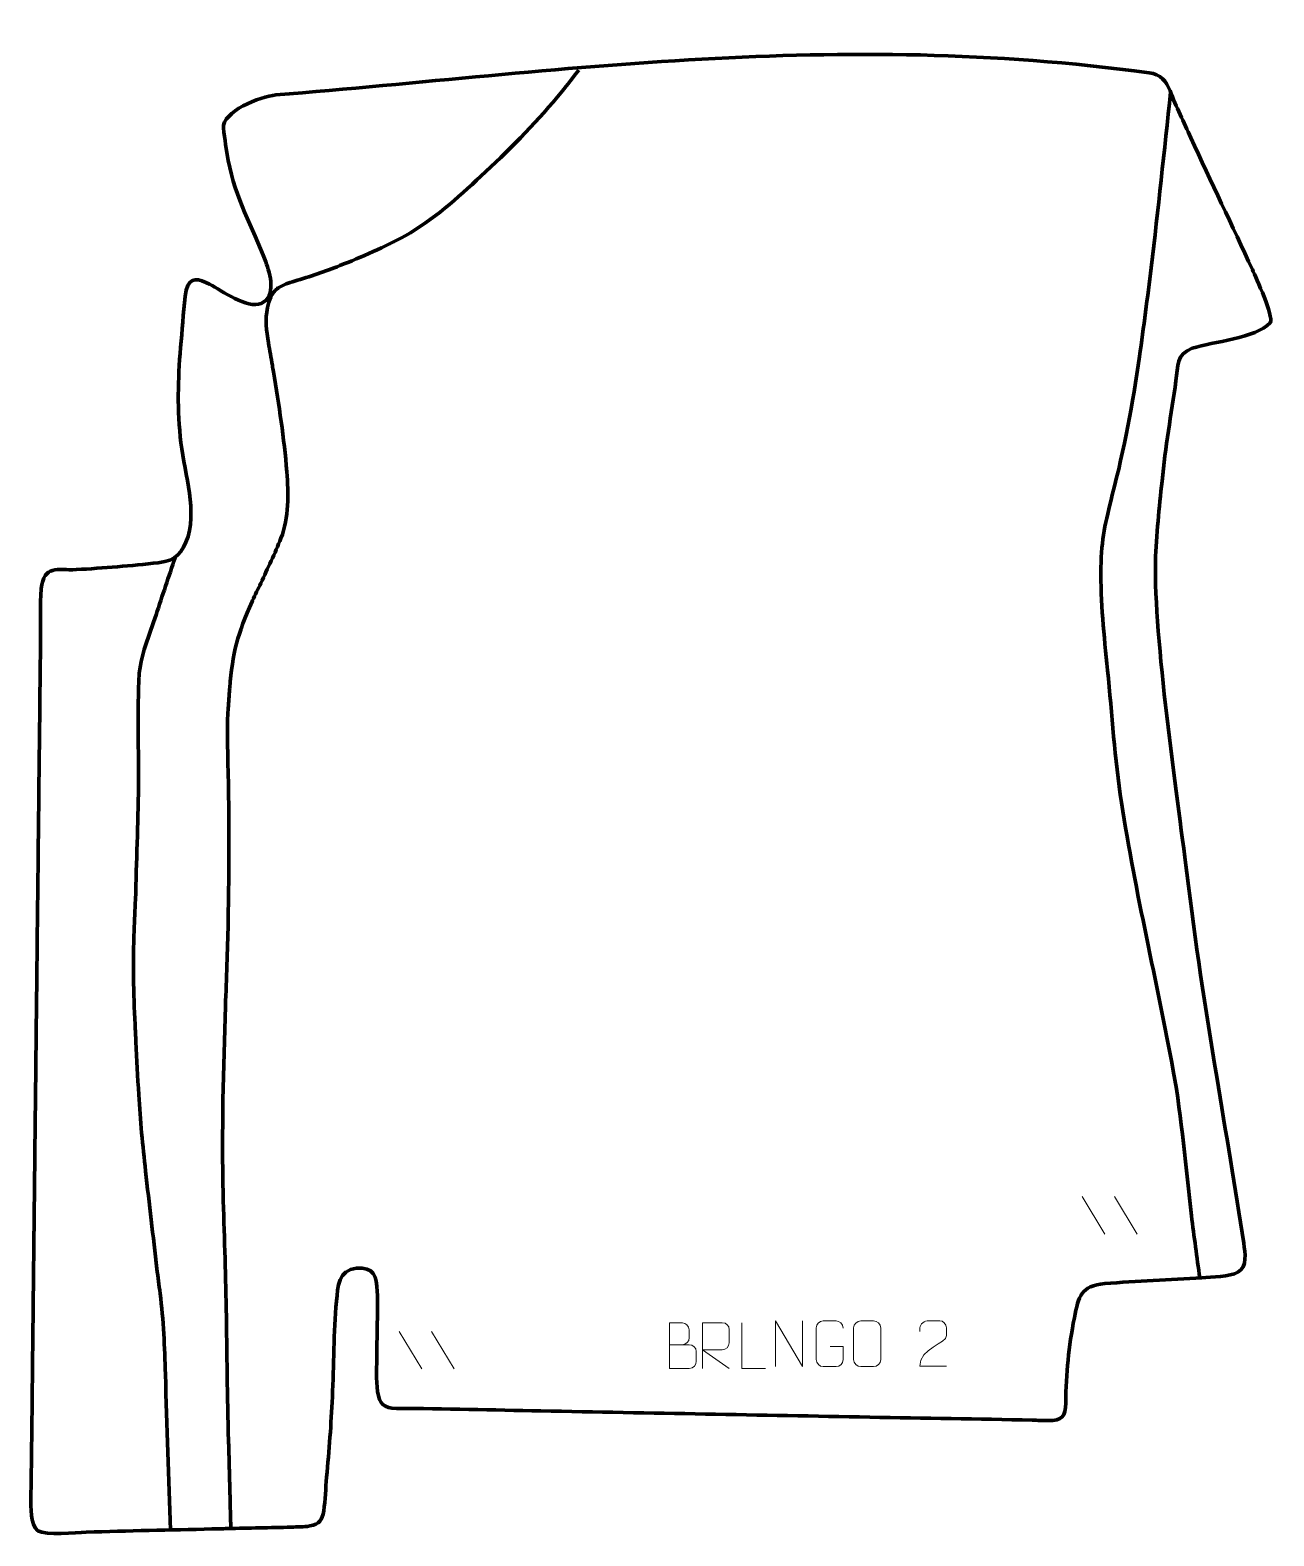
# Model space of a CAD drawing. Header units: millimetres. Extents: x -342 to 339, y -437 to 388.
import ezdxf

# ---------------------------------------------------------------- set-up
doc = ezdxf.new("R2010")
doc.units = ezdxf.units.MM
doc.header["$MEASUREMENT"] = 0
doc.layers.add('layer 2', color=7, linetype='Continuous')
doc.layers.add('layer 3', color=7, linetype='Continuous')

msp = doc.modelspace()

# ---------------------------------------------------------------- linework, layer by layer
at = {"layer": 'layer 2', "color": 142, "lineweight": 158}
for points, knots in [([(-41.3865, 366.0303), (-47.2673, 358.5201), (-47.0338, 358.5261), (-53.0577, 351.3476), (-53.0577, 351.3476), (-65.7313, 336.2448), (-80.5212, 321.3193), (-94.9716, 307.8954), (-94.9716, 307.8954), (-107.8744, 295.9399), (-121.0476, 283.9218), (-136.4951, 275.3136), (-136.4951, 275.3136), (-147.4302, 269.22), (-160.5691, 263.5388), (-172.2509, 258.9352), (-172.2509, 258.9352), (-180.4328, 255.7108), (-188.6444, 252.9109), (-197.0723, 250.4026), (-197.0723, 250.4026), (-200.2354, 249.4643), (-203.1915, 248.4962), (-205.991, 246.7006), (-205.991, 246.7006), (-205.991, 246.7006), (-206.3814, 246.4399), (-206.3814, 246.4399), (-206.3814, 246.4399), (-209.7979, 243.8128), (-210.9414, 239.9433), (-211.9, 235.9259), (-211.9, 235.9259), (-213.4296, 229.3542), (-212.4147, 223.1625), (-211.382, 216.6243), (-211.382, 216.6243), (-210.7274, 212.4926), (-209.9459, 208.3796), (-209.2446, 204.2551), (-209.2446, 204.2551), (-209.0498, 203.1028), (-208.8572, 201.9502), (-208.6668, 200.7972), (-208.6668, 200.7972), (-205.6645, 182.5697), (-202.7855, 164.4073), (-201.3222, 145.9761), (-201.3222, 145.9761), (-200.4041, 134.1566), (-200.0979, 120.7771), (-204.5215, 109.6058), (-204.5215, 109.6058), (-207.8275, 101.2567), (-211.7903, 93.0857), (-215.6131, 84.9596), (-215.6131, 84.9596), (-217.1071, 81.782), (-218.6066, 78.6071), (-220.0788, 75.4193), (-220.0788, 75.4193), (-220.0788, 75.4193), (-220.2891, 74.9639), (-220.2891, 74.9639), (-220.2891, 74.9639), (-228.4102, 57.3345), (-230.9683, 46.9305), (-232.6077, 27.5471), (-232.6077, 27.5471), (-232.6077, 27.5471), (-232.6605, 26.9238), (-232.6605, 26.9238), (-232.6605, 26.9238), (-232.9479, 23.43), (-233.1956, 19.9332), (-233.4432, 16.4364), (-233.4432, 16.4364), (-234.0434, 7.9574), (-233.9708, 0.8067), (-233.7201, -7.6509), (-233.7201, -7.6509), (-232.7959, -38.8325), (-232.8741, -70.0623), (-233.4632, -101.25), (-233.4632, -101.25), (-233.7507, -116.3913), (-234.4064, -131.5289), (-234.9255, -146.664), (-234.9255, -146.664), (-236.0724, -180.9332), (-236.9665, -215.1791), (-236.2051, -249.469), (-236.2051, -249.469), (-235.7145, -270.5048), (-234.8477, -291.5272), (-234.5001, -312.5673), (-234.5001, -312.5673), (-234.1079, -336.6457), (-233.9366, -360.6222), (-233.2347, -384.704), (-233.2347, -384.704), (-233.1376, -388.0338), (-233.0425, -391.3633), (-232.9565, -394.6933), (-232.9565, -394.6933), (-232.9008, -396.8658), (-232.8451, -399.0384), (-232.7893, -401.2109), (-232.7893, -401.2109), (-232.7122, -404.2191), (-232.635, -407.2272), (-232.5577, -410.2354), (-232.5577, -410.2354), (-232.4762, -413.4106), (-232.3948, -416.5858), (-232.3133, -419.7611), (-232.3133, -419.7611), (-232.249, -422.2679), (-232.1847, -424.7747), (-232.1204, -427.2815), (-232.1204, -427.2815), (-232.0732, -429.1198), (-232.0261, -430.9581), (-231.9788, -432.7964)], [0, 0, 0, 0, 0.03125, 0.03125, 0.03125, 0.03125, 0.0625, 0.0625, 0.0625, 0.0625, 0.09375, 0.09375, 0.09375, 0.09375, 0.125, 0.125, 0.125, 0.125, 0.15625, 0.15625, 0.15625, 0.15625, 0.1875, 0.1875, 0.1875, 0.1875, 0.21875, 0.21875, 0.21875, 0.21875, 0.25, 0.25, 0.25, 0.25, 0.28125, 0.28125, 0.28125, 0.28125, 0.3125, 0.3125, 0.3125, 0.3125, 0.34375, 0.34375, 0.34375, 0.34375, 0.375, 0.375, 0.375, 0.375, 0.40625, 0.40625, 0.40625, 0.40625, 0.4375, 0.4375, 0.4375, 0.4375, 0.46875, 0.46875, 0.46875, 0.46875, 0.5, 0.5, 0.5, 0.5, 0.53125, 0.53125, 0.53125, 0.53125, 0.5625, 0.5625, 0.5625, 0.5625, 0.59375, 0.59375, 0.59375, 0.59375, 0.625, 0.625, 0.625, 0.625, 0.65625, 0.65625, 0.65625, 0.65625, 0.6875, 0.6875, 0.6875, 0.6875, 0.71875, 0.71875, 0.71875, 0.71875, 0.75, 0.75, 0.75, 0.75, 0.78125, 0.78125, 0.78125, 0.78125, 0.8125, 0.8125, 0.8125, 0.8125, 0.84375, 0.84375, 0.84375, 0.84375, 0.875, 0.875, 0.875, 0.875, 0.90625, 0.90625, 0.90625, 0.90625, 0.9375, 0.9375, 0.9375, 0.9375, 1, 1, 1, 1]), ([(282.8092, 353.9178), (279.2774, 321.8884), (276.026, 289.694), (272.1472, 257.7193), (272.1472, 257.7193), (270.1872, 241.562), (267.9951, 225.2236), (265.7337, 209.1025), (265.7337, 209.1025), (262.0852, 183.0944), (257.3941, 158.7424), (250.8709, 133.2935), (250.8709, 133.2935), (247.0792, 118.5082), (244.8878, 109.1145), (244.6209, 93.6313), (244.6209, 93.6313), (244.3465, 74.1874), (246.3165, 56.5546), (248.2768, 37.3259), (248.2768, 37.3259), (250.7258, 12.9581), (252.1608, -10.9391), (255.89, -35.2234), (255.89, -35.2234), (263.4744, -84.6116), (275.2953, -133.0665), (284.278, -182.1585), (284.278, -182.1585), (289.0348, -208.1551), (290.9842, -235.209), (294.2421, -261.4992), (294.2421, -261.4992), (295.6521, -272.8773), (297.2031, -284.2), (298.7762, -295.5551)], [0, 0, 0, 0, 0.1, 0.1, 0.1, 0.1, 0.2, 0.2, 0.2, 0.2, 0.3, 0.3, 0.3, 0.3, 0.4, 0.4, 0.4, 0.4, 0.5, 0.5, 0.5, 0.5, 0.6, 0.6, 0.6, 0.6, 0.7, 0.7, 0.7, 0.7, 0.8, 0.8, 0.8, 0.8, 1, 1, 1, 1]), ([(-265.1227, -433.6468), (-266.1204, -405.2111), (-267.0162, -376.7727), (-267.8122, -348.3306), (-267.8122, -348.3306), (-268.2269, -333.4887), (-268.8537, -318.7626), (-270.7432, -304.0203), (-270.7432, -304.0203), (-271.3221, -299.5448), (-271.9425, -295.0786), (-272.4718, -290.5963), (-272.4718, -290.5963), (-274.5631, -272.7366), (-276.6749, -254.8795), (-278.6885, -237.0107), (-278.6885, -237.0107), (-280.2507, -223.1002), (-281.6016, -209.1979), (-282.4416, -195.2228), (-282.4416, -195.2228), (-283.0064, -185.5682), (-283.4353, -175.906), (-283.9764, -166.2499), (-283.9764, -166.2499), (-284.1544, -163.087), (-284.321, -159.9242), (-284.4727, -156.7599), (-284.4727, -156.7599), (-285.2709, -139.5846), (-285.6556, -122.4813), (-284.9638, -105.2931), (-284.9638, -105.2931), (-284.719, -99.6248), (-284.4284, -93.9614), (-284.2333, -88.2907), (-284.2333, -88.2907), (-283.5915, -67.6581), (-282.9439, -47.0276), (-282.5404, -26.3886), (-282.5404, -26.3886), (-282.5404, -26.3886), (-282.5308, -25.8892), (-282.5308, -25.8892), (-282.5308, -25.8892), (-282.4165, -19.7341), (-282.5869, -13.571), (-282.654, -7.4155), (-282.654, -7.4155), (-282.7858, 6.0665), (-282.9331, 19.5761), (-282.3033, 33.0479), (-282.3033, 33.0479), (-282.3033, 33.0479), (-282.2802, 33.5429), (-282.2802, 33.5429), (-282.2802, 33.5429), (-281.7433, 44.8275), (-276.5268, 56.9168), (-272.9741, 67.6212), (-272.9741, 67.6212), (-269.5088, 78.1224), (-265.9965, 88.6081), (-262.4782, 99.0916)], [0, 0, 0, 0, 0.05882353, 0.05882353, 0.05882353, 0.05882353, 0.11764706, 0.11764706, 0.11764706, 0.11764706, 0.17647059, 0.17647059, 0.17647059, 0.17647059, 0.23529412, 0.23529412, 0.23529412, 0.23529412, 0.29411765, 0.29411765, 0.29411765, 0.29411765, 0.35294118, 0.35294118, 0.35294118, 0.35294118, 0.41176471, 0.41176471, 0.41176471, 0.41176471, 0.47058824, 0.47058824, 0.47058824, 0.47058824, 0.52941176, 0.52941176, 0.52941176, 0.52941176, 0.58823529, 0.58823529, 0.58823529, 0.58823529, 0.64705882, 0.64705882, 0.64705882, 0.64705882, 0.70588235, 0.70588235, 0.70588235, 0.70588235, 0.76470588, 0.76470588, 0.76470588, 0.76470588, 0.82352941, 0.82352941, 0.82352941, 0.82352941, 0.88235294, 0.88235294, 0.88235294, 0.88235294, 1, 1, 1, 1])]:
    msp.add_open_spline(points, degree=3, knots=knots, dxfattribs=at)
at = {"layer": 'layer 3', "color": 22, "lineweight": 158}
msp.add_open_spline([(282.4634, 354.5751), (285.8476, 346.0011), (290.1164, 337.3612), (293.9059, 328.9908), (293.9059, 328.9908), (304.8881, 304.7804), (316.5836, 280.9023), (327.5933, 256.7227), (327.5933, 256.7227), (329.6175, 252.1611), (339.3685, 231.2207), (337.3945, 227.5973), (337.3945, 227.5973), (329.4622, 219.1523), (305.9949, 217.3132), (294.6892, 213.6651), (294.6892, 213.6651), (285.8979, 210.4165), (286.8561, 203.8465), (285.7184, 195.841), (285.7184, 195.841), (283.0711, 177.3778), (279.9656, 159.4466), (278.0802, 140.834), (278.0802, 140.834), (276.6319, 126.5206), (274.9193, 111.3331), (274.4892, 96.9956), (274.4892, 96.9956), (273.6238, 54.8172), (286.2142, -29.8743), (291.6512, -73.7294), (291.6512, -73.7294), (296.3026, -111.214), (301.8282, -148.0953), (308.0352, -185.347), (308.0352, -185.347), (313.0943, -215.7389), (318.1152, -246.15), (322.8319, -276.5969), (322.8319, -276.5969), (323.6328, -281.766), (325.0018, -289.4108), (319.5785, -292.4874), (319.5785, -292.4874), (315.3708, -294.8743), (305.1093, -295.1341), (299.9188, -295.4964), (299.9188, -295.4964), (282.2209, -296.7088), (264.3604, -297.2733), (246.7146, -298.648), (246.7146, -298.648), (233.542, -300.0743), (232.4298, -305.3851), (230.0658, -317.3604), (230.0658, -317.3604), (226.9938, -333.5602), (225.43, -347.5911), (225.376, -364.1038), (225.376, -364.1038), (225.3521, -371.4273), (223.3537, -373.5882), (215.7767, -373.7251), (215.7767, -373.7251), (212.8818, -373.7774), (209.9322, -373.5315), (207.0302, -373.455), (207.0302, -373.455), (177.3508, -372.8137), (147.6679, -372.3688), (117.9869, -371.8109), (117.9869, -371.8109), (57.961, -370.6784), (-2.0647, -369.5459), (-62.0905, -368.4134), (-62.0905, -368.4134), (-88.4908, -367.9082), (-114.8872, -367.1152), (-141.2933, -366.9848), (-141.2933, -366.9848), (-148.3227, -366.9501), (-150.4752, -364.71), (-151.5889, -357.7006), (-151.5889, -357.7006), (-152.548, -351.6645), (-152.0566, -343.4514), (-152.0101, -337.171), (-152.0101, -337.171), (-151.9207, -325.8755), (-151.5235, -314.2298), (-151.7796, -302.975), (-151.7796, -302.975), (-151.968, -294.6986), (-153.6489, -289.4053), (-163.2145, -290.2855), (-163.2145, -290.2855), (-173.2141, -291.2056), (-173.317, -300.285), (-174.109, -308.2883), (-174.109, -308.2883), (-175.735, -325.5588), (-175.5393, -343.3637), (-176.3614, -360.7599), (-176.3614, -360.7599), (-177.0642, -375.6293), (-178.1119, -389.9187), (-179.5247, -404.7346), (-179.5247, -404.7346), (-180.0906, -410.6678), (-180.2022, -417.3109), (-181.0915, -423.0979), (-181.0915, -423.0979), (-181.8922, -428.3087), (-183.3823, -430.3465), (-188.7542, -431.4086), (-188.7542, -431.4086), (-192.0399, -432.0582), (-195.529, -431.9281), (-198.869, -432.0275), (-198.869, -432.0275), (-210.4871, -432.4356), (-222.2255, -432.5462), (-233.8686, -432.8448), (-233.8686, -432.8448), (-236.7022, -432.9175), (-239.536, -432.9902), (-242.3697, -433.063), (-242.3697, -433.063), (-265.2966, -433.6498), (-288.2945, -434.0415), (-311.2077, -434.8298), (-311.2077, -434.8298), (-317.1045, -435.0327), (-333.183, -436.8485), (-337.7327, -434.0443), (-337.7327, -434.0443), (-341.9387, -430.4662), (-341.4735, -421.1305), (-341.4672, -415.9653), (-341.4672, -415.9653), (-341.4578, -408.1943), (-341.2447, -400.3014), (-341.1586, -392.5104), (-341.1586, -392.5104), (-341.0738, -384.8457), (-340.9891, -377.1808), (-340.9045, -369.5159), (-340.9045, -369.5159), (-340.8401, -363.684), (-340.7757, -357.8521), (-340.7112, -352.0201), (-340.7112, -352.0201), (-340.6045, -342.3558), (-340.4976, -332.6914), (-340.3908, -323.027), (-340.3908, -323.027), (-340.3908, -323.027), (-340.3798, -322.0273), (-340.3798, -322.0273), (-340.3798, -322.0273), (-340.2767, -312.6962), (-340.1736, -303.365), (-340.0705, -294.034), (-340.0705, -294.034), (-340.0061, -288.202), (-339.9416, -282.3701), (-339.8771, -276.5382), (-339.8771, -276.5382), (-339.855, -274.5387), (-339.833, -272.5391), (-339.8109, -270.5396), (-339.8109, -270.5396), (-339.7796, -267.7069), (-339.7483, -264.8742), (-339.717, -262.0416), (-339.717, -262.0416), (-339.5771, -249.378), (-339.4372, -236.7143), (-339.2972, -224.0507), (-339.2972, -224.0507), (-339.1149, -207.5546), (-338.9327, -191.0585), (-338.7503, -174.5625), (-338.7503, -174.5625), (-338.6049, -161.399), (-338.4595, -148.2354), (-338.3141, -135.0719), (-338.3141, -135.0719), (-338.0949, -115.2433), (-337.8759, -95.4147), (-337.6568, -75.5861), (-337.6568, -75.5861), (-337.5462, -65.5885), (-337.4358, -55.5909), (-337.3254, -45.5933), (-337.3254, -45.5933), (-337.1045, -25.598), (-336.8834, -5.6028), (-336.6625, 14.3924), (-336.6625, 14.3924), (-336.5153, 27.7226), (-336.3679, 41.0527), (-336.2206, 54.3828), (-336.2206, 54.3828), (-336.1384, 63.4604), (-336.4087, 72.8449), (-335.9488, 81.8788), (-335.9488, 81.8788), (-334.1627, 95.3488), (-327.3512, 91.8614), (-316.6696, 92.4148), (-316.6696, 92.4148), (-301.6716, 93.2458), (-286.6338, 94.5417), (-271.7042, 96.1958), (-271.7042, 96.1958), (-261.4216, 97.43), (-258.9137, 101.4336), (-255.3982, 110.6357), (-255.3982, 110.6357), (-250.6903, 127.6915), (-258.0645, 147.7486), (-259.7173, 165.1559), (-259.7173, 165.1559), (-261.4478, 183.3794), (-260.8663, 199.3771), (-259.2208, 217.5378), (-259.2208, 217.5378), (-258.3849, 226.7619), (-257.8695, 236.2834), (-256.4412, 245.4214), (-256.4412, 245.4214), (-254.3956, 253.3915), (-249.4774, 251.7275), (-243.6171, 248.7094), (-243.6171, 248.7094), (-236.7936, 245.1952), (-223.0446, 235.021), (-215.3673, 238.1763), (-215.3673, 238.1763), (-206.8267, 242.3441), (-210.3948, 254.1909), (-212.8675, 261.0722), (-212.8675, 261.0722), (-220.2684, 280.5951), (-229.4838, 295.3871), (-233.3724, 316.5762), (-233.3724, 316.5762), (-234.4206, 322.3409), (-235.3484, 328.2184), (-236.019, 334.1587), (-236.019, 334.1587), (-237.0302, 343.1164), (-215.8672, 351.7102), (-207.3286, 352.4043), (-207.3286, 352.4043), (-50.8424, 365.1263), (99.0353, 387.9159), (270.9662, 364.5261), (270.9662, 364.5261), (277.3311, 363.6602), (280.3332, 359.9735), (282.4634, 354.5751)], degree=3, knots=[0, 0, 0, 0, 0.01492537, 0.01492537, 0.01492537, 0.01492537, 0.02985075, 0.02985075, 0.02985075, 0.02985075, 0.04477612, 0.04477612, 0.04477612, 0.04477612, 0.05970149, 0.05970149, 0.05970149, 0.05970149, 0.07462687, 0.07462687, 0.07462687, 0.07462687, 0.08955224, 0.08955224, 0.08955224, 0.08955224, 0.10447761, 0.10447761, 0.10447761, 0.10447761, 0.11940299, 0.11940299, 0.11940299, 0.11940299, 0.13432836, 0.13432836, 0.13432836, 0.13432836, 0.14925373, 0.14925373, 0.14925373, 0.14925373, 0.1641791, 0.1641791, 0.1641791, 0.1641791, 0.17910448, 0.17910448, 0.17910448, 0.17910448, 0.19402985, 0.19402985, 0.19402985, 0.19402985, 0.20895522, 0.20895522, 0.20895522, 0.20895522, 0.2238806, 0.2238806, 0.2238806, 0.2238806, 0.23880597, 0.23880597, 0.23880597, 0.23880597, 0.25373134, 0.25373134, 0.25373134, 0.25373134, 0.26865672, 0.26865672, 0.26865672, 0.26865672, 0.28358209, 0.28358209, 0.28358209, 0.28358209, 0.29850746, 0.29850746, 0.29850746, 0.29850746, 0.31343284, 0.31343284, 0.31343284, 0.31343284, 0.32835821, 0.32835821, 0.32835821, 0.32835821, 0.34328358, 0.34328358, 0.34328358, 0.34328358, 0.35820896, 0.35820896, 0.35820896, 0.35820896, 0.37313433, 0.37313433, 0.37313433, 0.37313433, 0.3880597, 0.3880597, 0.3880597, 0.3880597, 0.40298507, 0.40298507, 0.40298507, 0.40298507, 0.41791045, 0.41791045, 0.41791045, 0.41791045, 0.43283582, 0.43283582, 0.43283582, 0.43283582, 0.44776119, 0.44776119, 0.44776119, 0.44776119, 0.46268657, 0.46268657, 0.46268657, 0.46268657, 0.47761194, 0.47761194, 0.47761194, 0.47761194, 0.49253731, 0.49253731, 0.49253731, 0.49253731, 0.50746269, 0.50746269, 0.50746269, 0.50746269, 0.52238806, 0.52238806, 0.52238806, 0.52238806, 0.53731343, 0.53731343, 0.53731343, 0.53731343, 0.55223881, 0.55223881, 0.55223881, 0.55223881, 0.56716418, 0.56716418, 0.56716418, 0.56716418, 0.58208955, 0.58208955, 0.58208955, 0.58208955, 0.59701493, 0.59701493, 0.59701493, 0.59701493, 0.6119403, 0.6119403, 0.6119403, 0.6119403, 0.62686567, 0.62686567, 0.62686567, 0.62686567, 0.64179104, 0.64179104, 0.64179104, 0.64179104, 0.65671642, 0.65671642, 0.65671642, 0.65671642, 0.67164179, 0.67164179, 0.67164179, 0.67164179, 0.68656716, 0.68656716, 0.68656716, 0.68656716, 0.70149254, 0.70149254, 0.70149254, 0.70149254, 0.71641791, 0.71641791, 0.71641791, 0.71641791, 0.73134328, 0.73134328, 0.73134328, 0.73134328, 0.74626866, 0.74626866, 0.74626866, 0.74626866, 0.76119403, 0.76119403, 0.76119403, 0.76119403, 0.7761194, 0.7761194, 0.7761194, 0.7761194, 0.79104478, 0.79104478, 0.79104478, 0.79104478, 0.80597015, 0.80597015, 0.80597015, 0.80597015, 0.82089552, 0.82089552, 0.82089552, 0.82089552, 0.8358209, 0.8358209, 0.8358209, 0.8358209, 0.85074627, 0.85074627, 0.85074627, 0.85074627, 0.86567164, 0.86567164, 0.86567164, 0.86567164, 0.88059701, 0.88059701, 0.88059701, 0.88059701, 0.89552239, 0.89552239, 0.89552239, 0.89552239, 0.91044776, 0.91044776, 0.91044776, 0.91044776, 0.92537313, 0.92537313, 0.92537313, 0.92537313, 0.94029851, 0.94029851, 0.94029851, 0.94029851, 0.95522388, 0.95522388, 0.95522388, 0.95522388, 0.97014925, 0.97014925, 0.97014925, 0.97014925, 1, 1, 1, 1], dxfattribs=at)
at = {"layer": 'layer 3', "color": 250, "lineweight": 9}
for points in [[(234.3559, -251.0372), (234.3559, -251.0372), (246.7202, -271.5815), (246.7202, -271.5815)], [(252.0858, -251.0372), (252.0858, -251.0372), (264.4501, -271.5815), (264.4501, -271.5815)], [(-139.7127, -324.8309), (-139.7127, -324.8309), (-127.3484, -345.3752), (-127.3484, -345.3752)], [(-121.9828, -324.8309), (-121.9828, -324.8309), (-109.6185, -345.3752), (-109.6185, -345.3752)]]:
    msp.add_open_spline(points, degree=3, dxfattribs=at)
for points, knots in [([(8.2211, -332.1172), (11.8597, -332.1168), (15.4468, -332.1168), (19.0862, -332.1172), (19.0862, -332.1172), (21.0616, -332.1345), (22.9852, -333.8706), (22.9852, -335.9202), (22.9852, -335.9202), (22.9848, -337.0488), (22.9848, -340.0982), (22.9852, -341.2271), (22.9852, -341.2271), (23.0028, -343.085), (21.4607, -345.0989), (19.1392, -345.082), (19.1392, -345.082), (15.4994, -345.0816), (11.86, -345.0816), (8.2211, -345.082), (8.2211, -345.082), (8.2211, -336.7637), (8.2211, -328.4459), (8.2211, -320.1284), (8.2211, -320.1284), (10.5948, -320.1284), (12.9689, -320.1284), (15.3431, -320.1284), (15.3431, -320.1284), (17.0239, -320.1108), (19.1207, -322.0213), (19.1384, -323.9837), (19.1384, -323.9837), (19.138, -326.0498), (19.138, -326.1958), (19.1384, -328.2623), (19.1384, -328.2623), (19.1557, -330.3284), (17.3012, -332.1345), (15.2912, -332.1172)], [0, 0, 0, 0, 0.09090909, 0.09090909, 0.09090909, 0.09090909, 0.18181818, 0.18181818, 0.18181818, 0.18181818, 0.27272727, 0.27272727, 0.27272727, 0.27272727, 0.36363636, 0.36363636, 0.36363636, 0.36363636, 0.45454545, 0.45454545, 0.45454545, 0.45454545, 0.54545455, 0.54545455, 0.54545455, 0.54545455, 0.63636364, 0.63636364, 0.63636364, 0.63636364, 0.72727273, 0.72727273, 0.72727273, 0.72727273, 0.81818182, 0.81818182, 0.81818182, 0.81818182, 1, 1, 1, 1]), ([(26.3427, -345.0856), (26.3427, -345.0856), (26.3427, -320.1321), (26.3427, -320.1321), (26.3427, -320.1321), (29.9375, -320.1321), (33.533, -320.1321), (37.1282, -320.1321), (37.1282, -320.1321), (39.4535, -320.1698), (41.0108, -321.6598), (41.0067, -324.0262), (41.0067, -324.0262), (41.0063, -326.0617), (41.0063, -329.1211), (41.0067, -331.1571), (41.0067, -331.1571), (41.0002, -333.0326), (39.1879, -334.9744), (37.1784, -334.9935), (37.1784, -334.9935), (37.1784, -334.9935), (26.3427, -334.9935), (26.3427, -334.9935), (26.3427, -334.9935), (26.3427, -334.9935), (40.9974, -345.0856), (40.9974, -345.0856)], [0, 0, 0, 0, 0.125, 0.125, 0.125, 0.125, 0.25, 0.25, 0.25, 0.25, 0.375, 0.375, 0.375, 0.375, 0.5, 0.5, 0.5, 0.5, 0.625, 0.625, 0.625, 0.625, 0.75, 0.75, 0.75, 0.75, 1, 1, 1, 1]), ([(60.9303, -345.0894), (60.9303, -345.0894), (47.9812, -345.0894), (47.9812, -345.0894), (47.9812, -345.0894), (47.9812, -345.0894), (47.9812, -320.1358), (47.9812, -320.1358)], [0, 0, 0, 0, 0.33333333, 0.33333333, 0.33333333, 0.33333333, 1, 1, 1, 1]), ([(66.4349, -344.0363), (66.4349, -344.0363), (66.4349, -319.0828), (66.4349, -319.0828), (66.4349, -319.0828), (66.4349, -319.0828), (81.0897, -344.0363), (81.0897, -344.0363), (81.0897, -344.0363), (81.0897, -344.0363), (81.0897, -319.0828), (81.0897, -319.0828)], [0, 0, 0, 0, 0.25, 0.25, 0.25, 0.25, 0.5, 0.5, 0.5, 0.5, 1, 1, 1, 1]), ([(96.3121, -333.1032), (96.3121, -333.1032), (103.4802, -333.1032), (103.4802, -333.1032), (103.4802, -333.1032), (103.4802, -333.1032), (103.4802, -340.2713), (103.4802, -340.2713), (103.4802, -340.2713), (103.3405, -342.5947), (101.6633, -344.0743), (99.5155, -344.0851), (99.5155, -344.0851), (97.1837, -344.0847), (94.8517, -344.0847), (92.5202, -344.0851), (92.5202, -344.0851), (90.5953, -344.1905), (88.6231, -342.306), (88.6343, -340.2887), (88.6343, -340.2887), (88.6347, -334.5186), (88.6347, -328.7489), (88.6343, -322.9796), (88.6343, -322.9796), (88.6385, -320.8415), (90.3853, -319.1223), (92.5376, -319.1357), (92.5376, -319.1357), (94.8633, -319.1357), (97.1894, -319.1357), (99.5155, -319.1357), (99.5155, -319.1357), (101.4622, -319.1003), (103.4536, -320.5918), (103.4802, -323.0295)], [0, 0, 0, 0, 0.1, 0.1, 0.1, 0.1, 0.2, 0.2, 0.2, 0.2, 0.3, 0.3, 0.3, 0.3, 0.4, 0.4, 0.4, 0.4, 0.5, 0.5, 0.5, 0.5, 0.6, 0.6, 0.6, 0.6, 0.7, 0.7, 0.7, 0.7, 0.8, 0.8, 0.8, 0.8, 1, 1, 1, 1]), ([(113.0821, -319.1363), (115.4078, -319.1363), (117.7339, -319.1363), (120.06, -319.1363), (120.06, -319.1363), (122.0066, -319.1007), (123.998, -320.5923), (124.0247, -323.0299), (124.0247, -323.0299), (124.0243, -328.7768), (124.0243, -334.5241), (124.0247, -340.2718), (124.0247, -340.2718), (123.8849, -342.5952), (122.2077, -344.0748), (120.06, -344.0856), (120.06, -344.0856), (117.7281, -344.0852), (115.3962, -344.0852), (113.0647, -344.0856), (113.0647, -344.0856), (111.1397, -344.191), (109.1676, -342.3065), (109.1788, -340.2892), (109.1788, -340.2892), (109.1791, -334.5191), (109.1791, -328.7494), (109.1788, -322.9801), (109.1788, -322.9801), (109.183, -320.842), (110.9297, -319.1228), (113.0821, -319.1363)], [0, 0, 0, 0, 0.11111111, 0.11111111, 0.11111111, 0.11111111, 0.22222222, 0.22222222, 0.22222222, 0.22222222, 0.33333333, 0.33333333, 0.33333333, 0.33333333, 0.44444444, 0.44444444, 0.44444444, 0.44444444, 0.55555556, 0.55555556, 0.55555556, 0.55555556, 0.66666667, 0.66666667, 0.66666667, 0.66666667, 0.77777778, 0.77777778, 0.77777778, 0.77777778, 1, 1, 1, 1]), ([(160.1252, -343.9779), (155.2108, -343.9776), (150.2964, -343.9776), (145.3823, -343.9779), (145.3823, -343.9779), (145.3823, -334.0456), (160.0333, -331.4044), (160.1252, -327.0941), (160.1252, -327.0941), (160.1249, -325.67), (160.1249, -324.2463), (160.1252, -322.823), (160.1252, -322.823), (160.1083, -320.7459), (157.9855, -319.0211), (156.3145, -319.0038), (156.3145, -319.0038), (154.2413, -319.0042), (152.1684, -319.0042), (150.096, -319.0038), (150.096, -319.0038), (148.2739, -318.9873), (145.4492, -320.7794), (145.3823, -322.873), (145.3823, -322.873), (145.3823, -322.873), (145.3823, -324.9278), (145.3823, -324.9278)], [0, 0, 0, 0, 0.125, 0.125, 0.125, 0.125, 0.25, 0.25, 0.25, 0.25, 0.375, 0.375, 0.375, 0.375, 0.5, 0.5, 0.5, 0.5, 0.625, 0.625, 0.625, 0.625, 0.75, 0.75, 0.75, 0.75, 1, 1, 1, 1])]:
    msp.add_open_spline(points, degree=3, knots=knots, dxfattribs=at)

doc.saveas('drawing.dxf')
